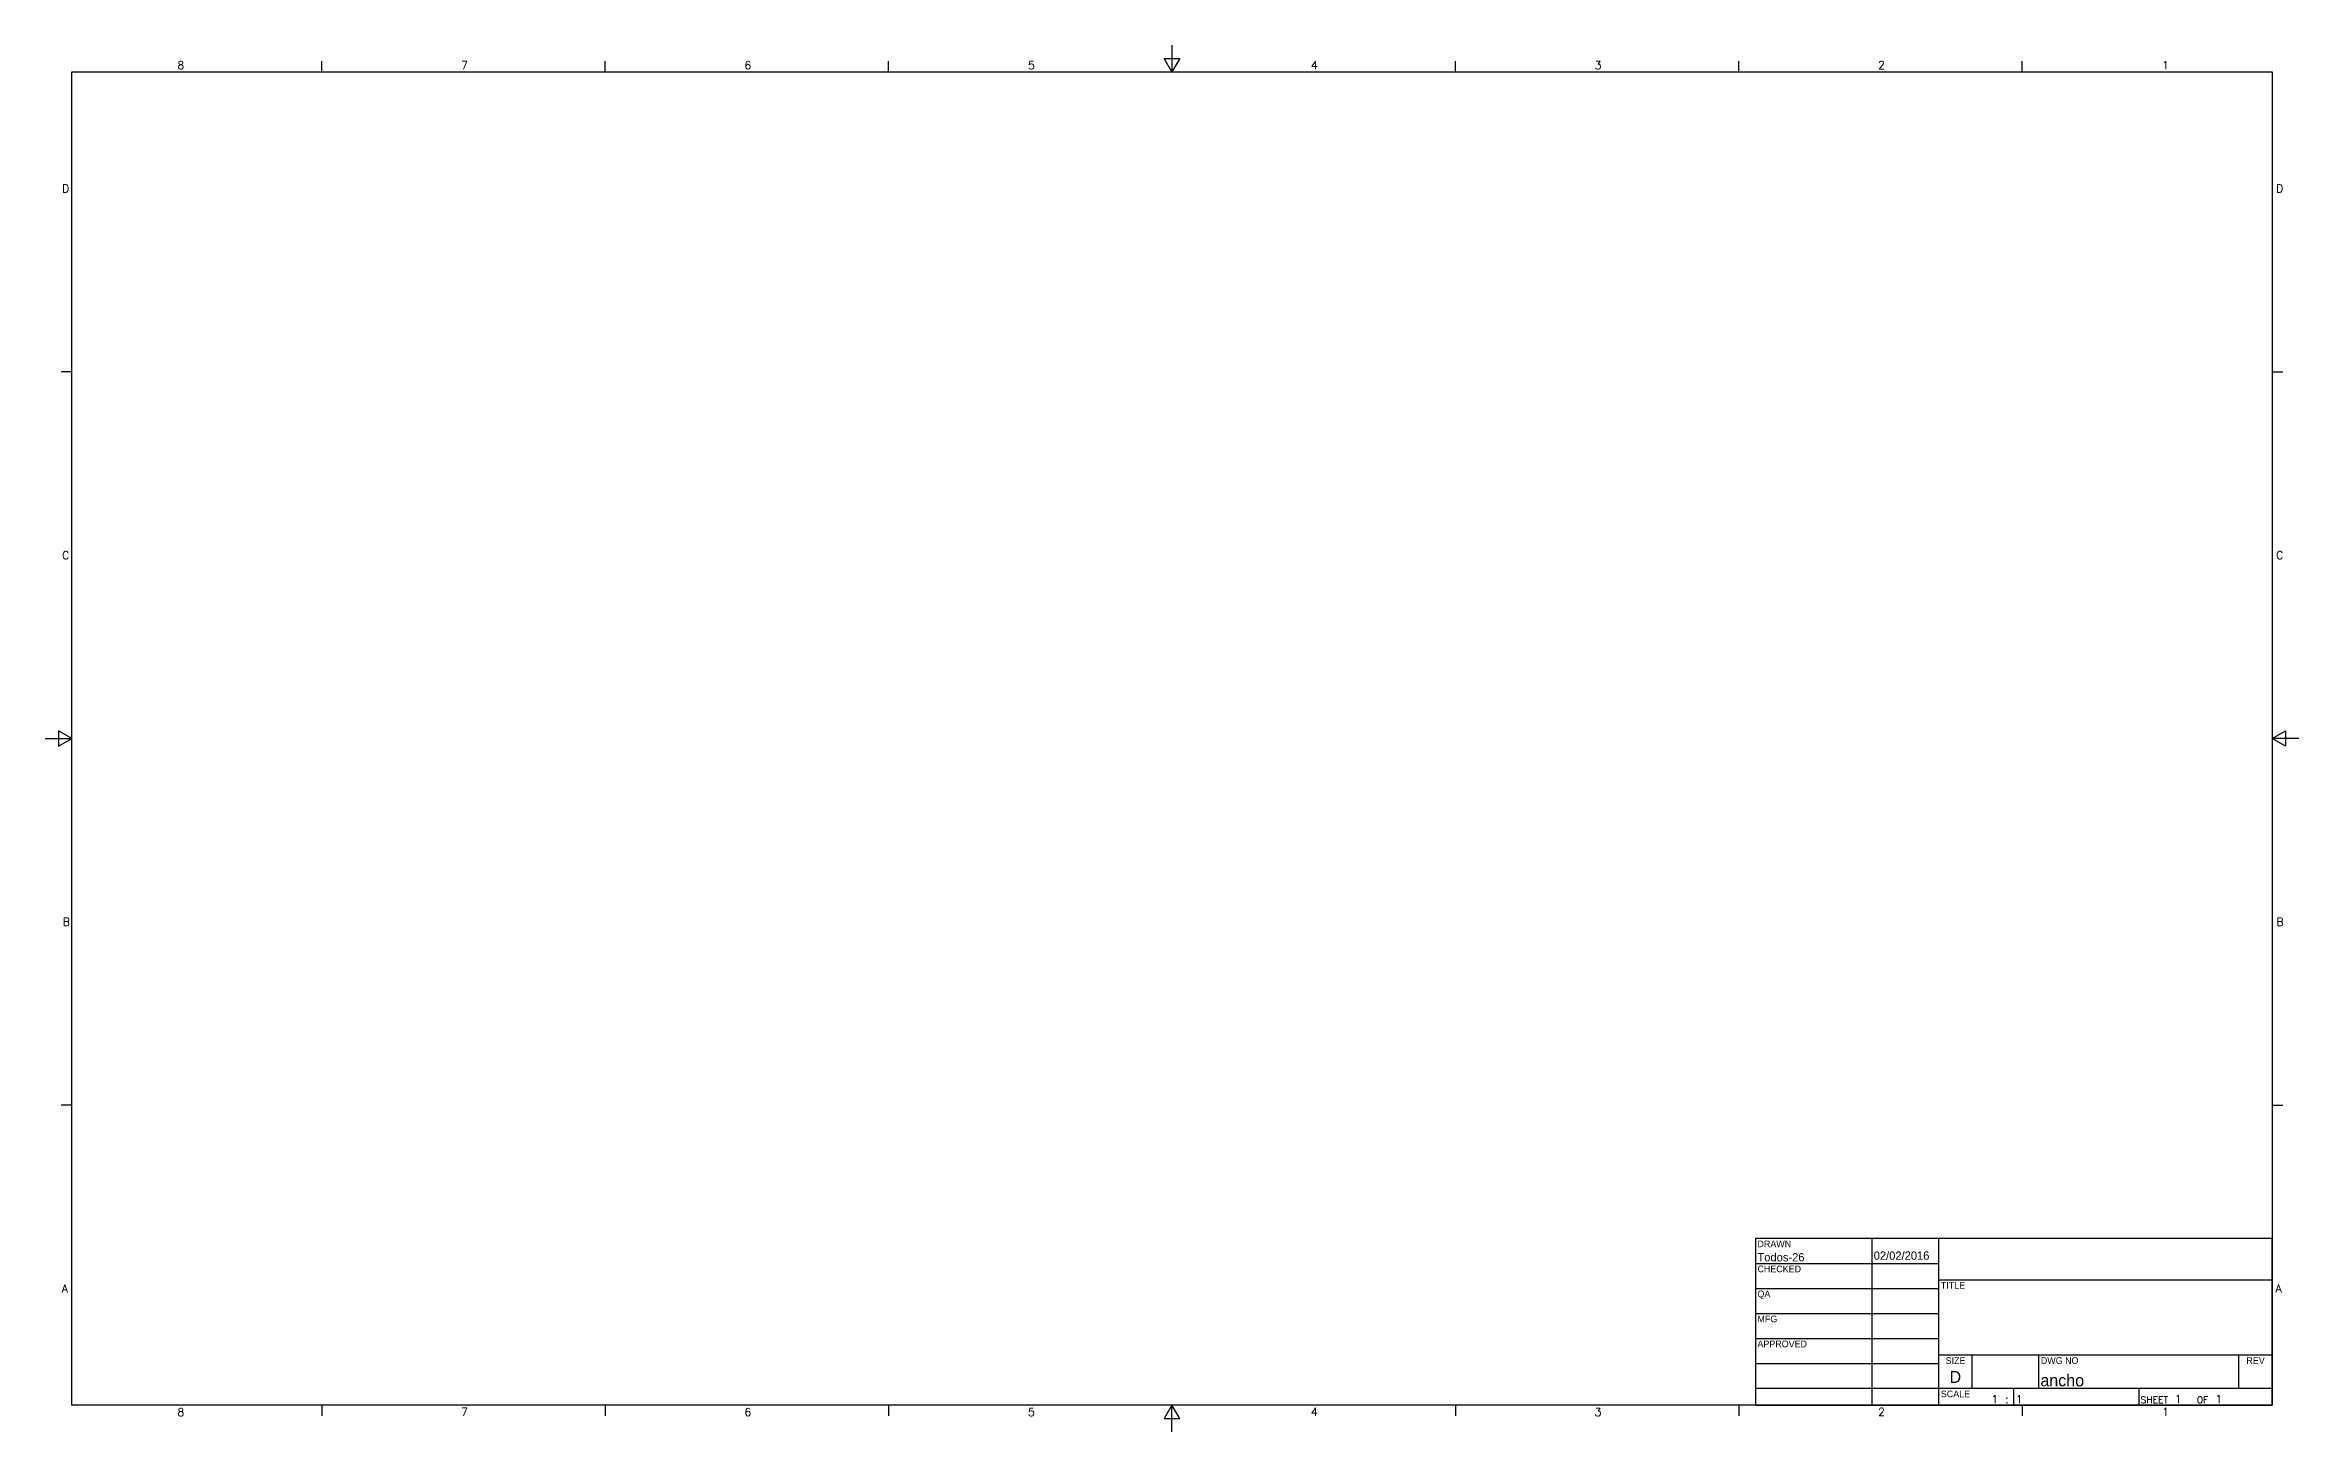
# Model space of a CAD drawing. Extents: x -506 to 861, y -43 to 544.
# Drawn here: x 3 to 861, y 15 to 544 of the extents above; entities that cross this region are included whole.
import ezdxf
from ezdxf.enums import TextEntityAlignment as Align

# ---------------------------------------------------------------- set-up
doc = ezdxf.new("R2010")
doc.units = 0
doc.layers.get('0').update_dxf_attribs({"linetype": 'CONTINUOUS'})
doc.layers.add('BORDER__ANSI_', color=7, linetype='CONTINUOUS')
doc.layers.add('TITLE__ANSI_', color=7, linetype='CONTINUOUS')
doc.styles.add('NOTE_TEXT__ANSI_', font='txt.shx', dxfattribs={"bigfont": 'bigfont.shx'})
doc.styles.add('TEXT_STYLE30', font='txt')
doc.styles.add('TEXT_STYLE38', font='txt')
doc.styles.add('TEXT_STYLE39', font='txt')

# ---------------------------------------------------------------- blocks, each defined once
blk = doc.blocks.new('*U6')
at = {"layer": 'BORDER__ANSI_', "style": 'NOTE_TEXT__ANSI_'}
blk.add_text('1', height=3.05, dxfattribs=at).set_placement((808.94, 534.42))
blk = doc.blocks.new('*U7')
at = {"layer": 'BORDER__ANSI_', "style": 'NOTE_TEXT__ANSI_'}
blk.add_text('1', height=3.05, dxfattribs=at).set_placement((808.94, 21.34))
blk = doc.blocks.new('*U8')
at = {"layer": 'BORDER__ANSI_', "style": 'NOTE_TEXT__ANSI_'}
blk.add_text('2', height=3.05, dxfattribs=at).set_placement((700.75, 534.42))
blk = doc.blocks.new('*U9')
at = {"layer": 'BORDER__ANSI_', "style": 'NOTE_TEXT__ANSI_'}
blk.add_text('2', height=3.05, dxfattribs=at).set_placement((700.75, 21.34))
blk = doc.blocks.new('*U10')
at = {"layer": 'BORDER__ANSI_', "style": 'NOTE_TEXT__ANSI_'}
blk.add_text('3', height=3.05, dxfattribs=at).set_placement((592.78, 534.35))
blk = doc.blocks.new('*U11')
at = {"layer": 'BORDER__ANSI_', "style": 'NOTE_TEXT__ANSI_'}
blk.add_text('3', height=3.05, dxfattribs=at).set_placement((592.78, 21.27))
blk = doc.blocks.new('*U12')
at = {"layer": 'BORDER__ANSI_', "style": 'NOTE_TEXT__ANSI_'}
blk.add_text('4', height=3.05, dxfattribs=at).set_placement((484.71, 534.42))
blk = doc.blocks.new('*U13')
at = {"layer": 'BORDER__ANSI_', "style": 'NOTE_TEXT__ANSI_'}
blk.add_text('4', height=3.05, dxfattribs=at).set_placement((484.71, 21.34))
blk = doc.blocks.new('*U14')
at = {"layer": 'BORDER__ANSI_', "style": 'NOTE_TEXT__ANSI_'}
blk.add_text('5', height=3.05, dxfattribs=at).set_placement((376.93, 534.35))
blk = doc.blocks.new('*U15')
at = {"layer": 'BORDER__ANSI_', "style": 'NOTE_TEXT__ANSI_'}
blk.add_text('5', height=3.05, dxfattribs=at).set_placement((376.93, 21.27))
blk = doc.blocks.new('*U16')
at = {"layer": 'BORDER__ANSI_', "style": 'NOTE_TEXT__ANSI_'}
blk.add_text('6', height=3.05, dxfattribs=at).set_placement((268.9, 534.35))
blk = doc.blocks.new('*U17')
at = {"layer": 'BORDER__ANSI_', "style": 'NOTE_TEXT__ANSI_'}
blk.add_text('6', height=3.05, dxfattribs=at).set_placement((268.9, 21.27))
blk = doc.blocks.new('*U18')
at = {"layer": 'BORDER__ANSI_', "style": 'NOTE_TEXT__ANSI_'}
blk.add_text('7', height=3.05, dxfattribs=at).set_placement((160.98, 534.42))
blk = doc.blocks.new('*U19')
at = {"layer": 'BORDER__ANSI_', "style": 'NOTE_TEXT__ANSI_'}
blk.add_text('7', height=3.05, dxfattribs=at).set_placement((160.98, 21.34))
blk = doc.blocks.new('*U20')
at = {"layer": 'BORDER__ANSI_', "style": 'NOTE_TEXT__ANSI_'}
blk.add_text('8', height=3.05, dxfattribs=at).set_placement((52.98, 534.35))
blk = doc.blocks.new('*U21')
at = {"layer": 'BORDER__ANSI_', "style": 'NOTE_TEXT__ANSI_'}
blk.add_text('8', height=3.05, dxfattribs=at).set_placement((52.98, 21.27))
blk = doc.blocks.new('*U22')
at = {"layer": 'BORDER__ANSI_', "style": 'NOTE_TEXT__ANSI_'}
blk.add_text('A', height=3.05, dxfattribs=at).set_placement((8.86, 68.33))
blk = doc.blocks.new('*U23')
at = {"layer": 'BORDER__ANSI_', "style": 'NOTE_TEXT__ANSI_'}
blk.add_text('A', height=3.05, dxfattribs=at).set_placement((852.14, 68.33))
blk = doc.blocks.new('*U24')
at = {"layer": 'BORDER__ANSI_', "style": 'NOTE_TEXT__ANSI_'}
blk.add_text('B', height=3.05, dxfattribs=at).set_placement((9.23, 208.03))
blk = doc.blocks.new('*U25')
at = {"layer": 'BORDER__ANSI_', "style": 'NOTE_TEXT__ANSI_'}
blk.add_text('B', height=3.05, dxfattribs=at).set_placement((852.51, 208.03))
blk = doc.blocks.new('*U26')
at = {"layer": 'BORDER__ANSI_', "style": 'NOTE_TEXT__ANSI_'}
blk.add_text('C', height=3.05, dxfattribs=at).set_placement((9.04, 347.67))
blk = doc.blocks.new('*U27')
at = {"layer": 'BORDER__ANSI_', "style": 'NOTE_TEXT__ANSI_'}
blk.add_text('C', height=3.05, dxfattribs=at).set_placement((852.32, 347.67))
blk = doc.blocks.new('*U28')
at = {"layer": 'BORDER__ANSI_', "style": 'NOTE_TEXT__ANSI_'}
blk.add_text('D', height=3.05, dxfattribs=at).set_placement((9.04, 487.43))
blk = doc.blocks.new('*U29')
at = {"layer": 'BORDER__ANSI_', "style": 'NOTE_TEXT__ANSI_'}
blk.add_text('D', height=3.05, dxfattribs=at).set_placement((852.32, 487.43))
blk = doc.blocks.new('BORDERS_DEFAULT_BORDER')
at = {"layer": 'BORDER__ANSI_'}
for p, q in [((107.95, 533.4), (107.95, 537.46)), ((215.9, 533.4), (215.9, 537.46)), ((323.85, 533.4), (323.85, 537.46)), ((539.75, 533.4), (539.75, 537.46)), ((647.7, 533.4), (647.7, 537.46)), ((755.65, 533.4), (755.65, 537.46)), ((12.7, 419.1), (8.64, 419.1)), ((850.9, 419.1), (854.96, 419.1)), ((12.7, 139.7), (8.64, 139.7)), ((850.9, 139.7), (854.96, 139.7)), ((107.95, 25.4), (107.95, 21.34)), ((215.9, 25.4), (215.9, 21.34)), ((323.85, 25.4), (323.85, 21.34)), ((539.75, 25.4), (539.75, 21.34)), ((647.7, 25.4), (647.7, 21.34)), ((755.65, 25.4), (755.65, 21.34))]:
    blk.add_line(p, q, dxfattribs=at)
at = {"layer": 'BORDER__ANSI_', "flags": 128}
for points in [[(431.8, 543.56), (431.8, 533.4), (428.87, 538.48), (434.73, 538.48), (431.8, 533.4)], [(12.7, 25.4), (12.7, 533.4), (850.9, 533.4), (850.9, 25.4), (12.7, 25.4)], [(2.54, 279.4), (12.7, 279.4), (7.62, 282.33), (7.62, 276.47), (12.7, 279.4)], [(861.06, 279.4), (850.9, 279.4), (855.98, 282.33), (855.98, 276.47), (850.9, 279.4)], [(431.8, 15.24), (431.8, 25.4), (428.87, 20.32), (434.73, 20.32), (431.8, 25.4)]]:
    blk.add_lwpolyline(points, dxfattribs=at)
for name in ['*U20', '*U18', '*U16', '*U14', '*U12', '*U10', '*U8', '*U6', '*U28', '*U29', '*U26', '*U27', '*U24', '*U25', '*U22', '*U23', '*U21', '*U19', '*U17', '*U15', '*U13', '*U11', '*U9', '*U7']:
    blk.add_blockref(name, (0, 0))
blk = doc.blocks.new('*U30')
at = {"layer": 'TITLE__ANSI_', "style": 'NOTE_TEXT__ANSI_'}
for s, height, p in [('SHEET', 2.54, (273.68, 126.54)), (' 1  ', 3.048, (283.95, 126.54)), ('OF', 2.54, (295.13, 126.54)), (' 1', 3.048, (299.42, 126.54))]:
    blk.add_text(s, height=height, dxfattribs=at).set_placement(p)
blk = doc.blocks.new('TITLE_BLOCKS_ANSI_-_LARGE')
at = {"layer": 'TITLE__ANSI_'}
for p, q in [((127, 189.23), (127, 125.73)), ((323.85, 189.23), (127, 189.23)), ((171.45, 125.73), (171.45, 189.23)), ((196.85, 125.73), (196.85, 189.23)), ((323.85, 125.73), (323.85, 189.23)), ((127, 179.7), (196.85, 179.7)), ((196.85, 173.48), (323.85, 173.48)), ((127, 170.18), (196.85, 170.18)), ((127, 160.65), (196.85, 160.65)), ((127, 151.13), (196.85, 151.13)), ((127, 141.6), (196.85, 141.6)), ((323.85, 144.78), (196.85, 144.78)), ((209.55, 132.08), (209.55, 144.78)), ((234.95, 132.08), (234.95, 144.78)), ((311.15, 132.08), (311.15, 144.78)), ((196.85, 132.08), (127, 132.08)), ((323.85, 132.08), (196.85, 132.08)), ((225.3, 132.08), (225.3, 125.73)), ((273.05, 132.08), (273.05, 125.73)), ((127, 125.73), (323.85, 125.73))]:
    blk.add_line(p, q, dxfattribs=at)
blk.add_blockref('*U30', (0, 0))
at = {"layer": 'TITLE__ANSI_', "style": 'TEXT_STYLE38'}
for s, p in [('DRAWN', (127.76, 188.47)), ('CHECKED', (127.76, 178.94)), ('TITLE', (197.61, 172.72)), ('QA', (127.76, 169.42)), ('MFG', (127.76, 159.89)), ('APPROVED', (127.76, 150.37)), ('DWG NO', (235.71, 144.02)), ('SCALE', (197.61, 131.32))]:
    blk.add_text(s, height=2.54, dxfattribs=at).set_placement(p, align=Align.TOP_LEFT)
for s, p in [('SIZE', (203.2, 144.02)), ('REV', (317.5, 144.02))]:
    blk.add_text(s, height=2.54, dxfattribs=at).set_placement(p, align=Align.TOP_CENTER)
at = {"layer": 'TITLE__ANSI_'}
for tag, p, height, style in [('AUTHOR_001', (127.76, 180.53), 3.17, 'TEXT_STYLE39'), ('CREATION_DATE_001', (172.04, 181.16), 3.17, 'TEXT_STYLE39'), ('Sheet_Size_001', (200.93, 134.24), 4.57, 'TEXT_STYLE30'), ('PART_NUMBER_001', (235.53, 132.94), 4.57, 'TEXT_STYLE30'), ('Initial_View_Scale_001', (216.81, 126.49), 3.05, 'NOTE_TEXT__ANSI_')]:
    blk.add_attdef(tag, p, '', height=height, dxfattribs=dict(at, style=style))
at = {"layer": 'TITLE__ANSI_', "style": 'TEXT_STYLE39'}
for tag, p in [('COMPANY', (260.35, 181.36)), ('REVISION_NUMBER', (317.5, 136.52))]:
    blk.add_attdef(tag, text='', height=3.17, dxfattribs=at).set_placement(p, align=Align.MIDDLE_CENTER)
for tag, p in [('CHECKED_BY', (127.76, 170.94)), ('CHECKED_DATE', (172.21, 170.94)), ('MFG_APPROVED_BY', (127.76, 151.89)), ('MFG_APPROVED_DATE', (172.21, 151.89)), ('ENG_APPROVED_BY', (127.76, 142.37)), ('ENG_APPROVAL_DATE', (172.21, 142.37))]:
    blk.add_attdef(tag, text='', height=3.17, dxfattribs=at).set_placement(p, align=Align.BOTTOM_LEFT)
at = {"layer": 'TITLE__ANSI_', "style": 'TEXT_STYLE30'}
blk.add_attdef('TITLE', text='', height=4.57, dxfattribs=at).set_placement((197.61, 158.06), align=Align.MIDDLE_LEFT)

msp = doc.modelspace()

# ---------------------------------------------------------------- block references
msp.add_blockref('BORDERS_DEFAULT_BORDER', (0, 0))
msp.add_blockref('TITLE_BLOCKS_ANSI_-_LARGE', (527.05, -100.33)).add_auto_attribs({'AUTHOR_001': 'Todos-26', 'CREATION_DATE_001': '02/02/2016', 'PART_NUMBER_001': 'ancho', 'Sheet_Size_001': 'D', 'Initial_View_Scale_001': '1 : 1'})

doc.saveas('drawing.dxf')
